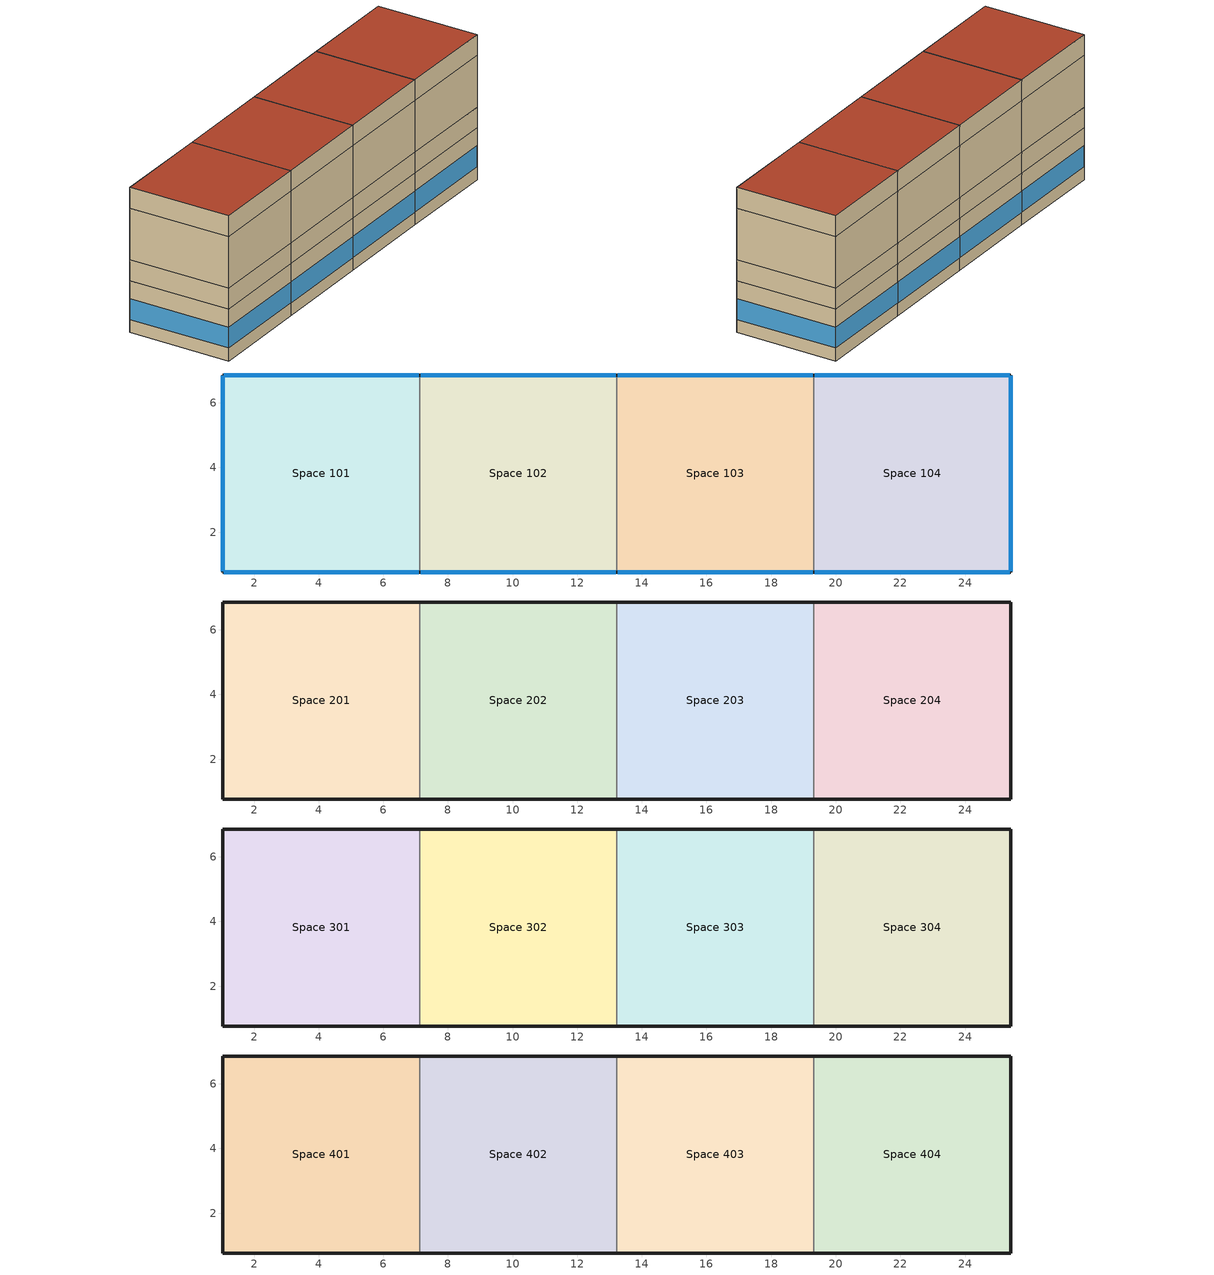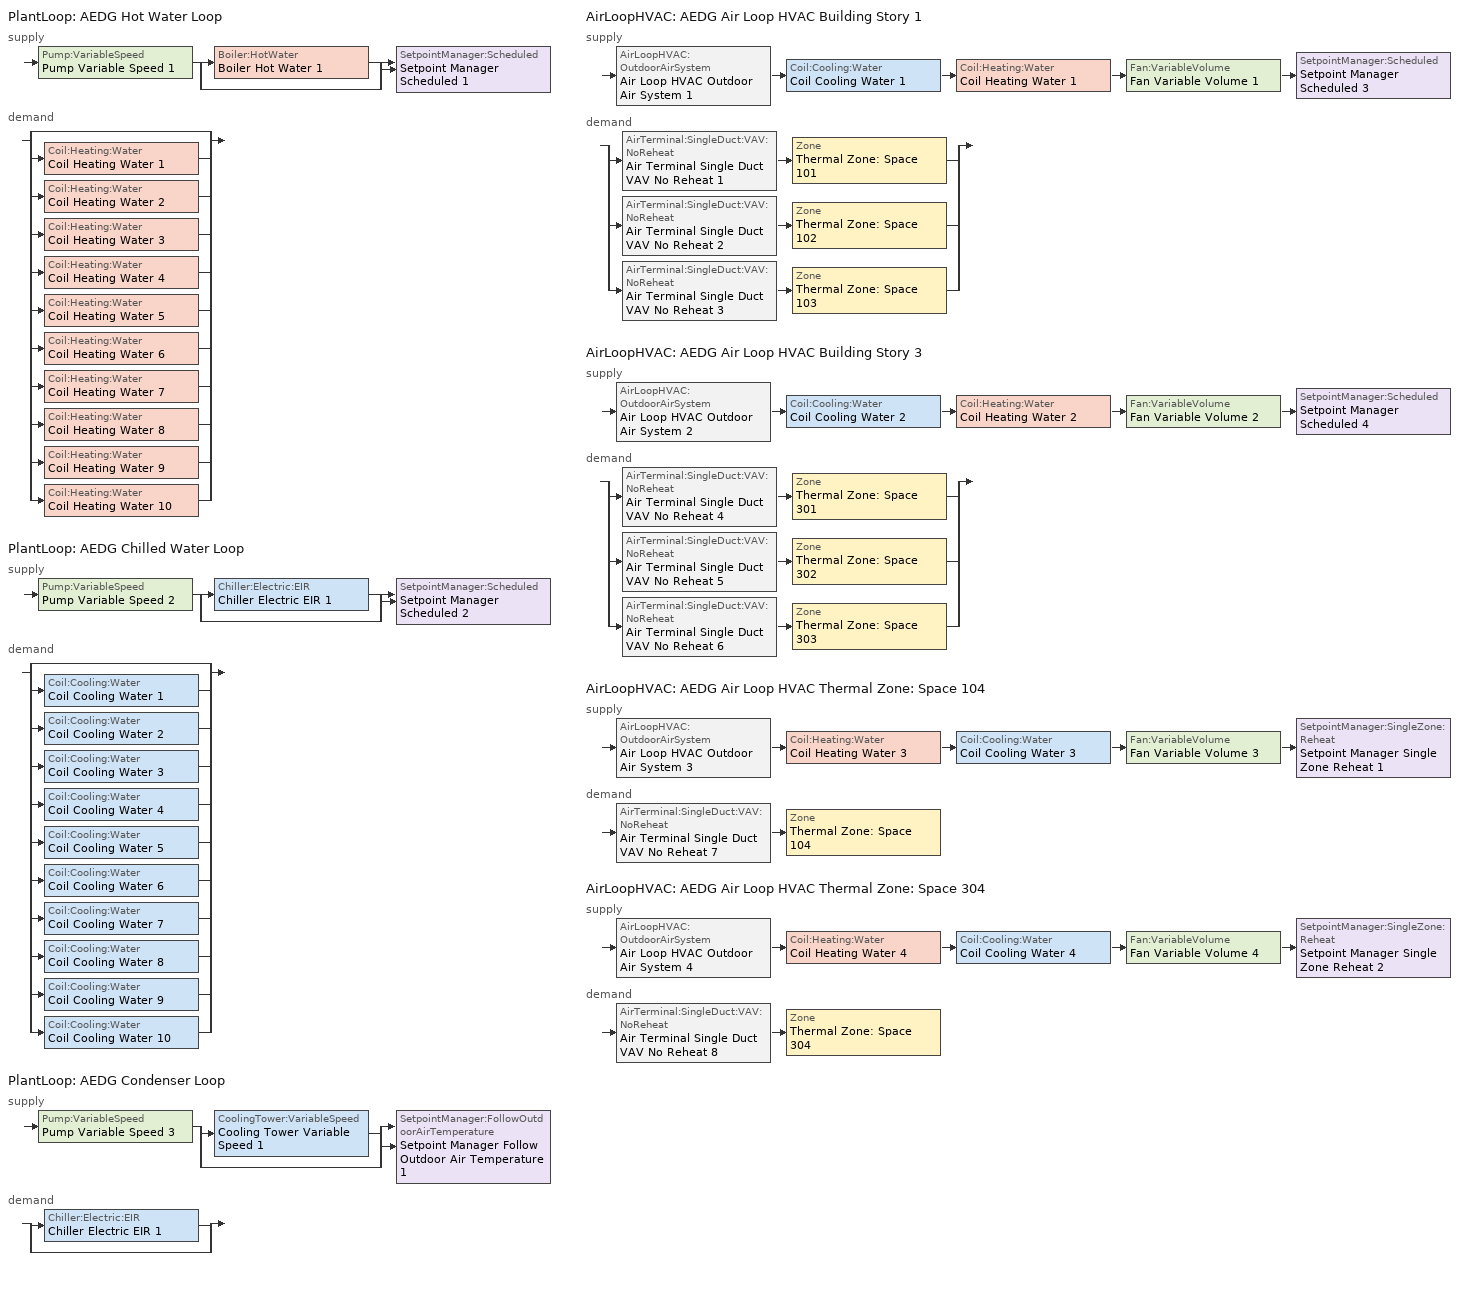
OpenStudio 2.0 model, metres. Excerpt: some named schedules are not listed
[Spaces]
Space 101
 floor ground: 7.13,6.86 7.13,0.77 1.03,0.77 1.03,6.86 z0
 wall outside: 7.13,6.86 1.03,6.86 1.03,0.77 7.13,0.77 z0:3.05
 wall to Space 102: 7.13,0.77 7.13,6.86 z0:3.05
 window: 7.1,6.86 1.06,6.86 / 1.06,0.77 7.1,0.77 / 1.03,6.84 1.03,0.79 z0.76:1.99
Space 102
 floor ground: 13.22,6.86 13.22,0.77 7.13,0.77 7.13,6.86 z0
 wall outside: 7.13,0.77 13.22,0.77 / 13.22,6.86 7.13,6.86 z0:3.05
 wall to Space 103: 13.22,0.77 13.22,6.86 z0:3.05
 window: 13.2,6.86 7.15,6.86 / 7.15,0.77 13.2,0.77 z0.76:1.99
Space 103
 floor ground: 19.32,6.86 19.32,0.77 13.22,0.77 13.22,6.86 z0
 wall outside: 13.22,0.77 19.32,0.77 / 19.32,6.86 13.22,6.86 z0:3.05
 wall to Space 104: 19.32,0.77 19.32,6.86 z0:3.05
 window: 13.25,0.77 19.29,0.77 / 19.29,6.86 13.25,6.86 z0.76:1.99
Space 104
 floor ground: 25.41,6.86 25.41,0.77 19.32,0.77 19.32,6.86 z0
 wall outside: 19.32,0.77 25.41,0.77 25.41,6.86 19.32,6.86 z0:3.05
 window: 19.34,0.77 25.39,0.77 / 25.41,0.79 25.41,6.84 / 25.39,6.86 19.34,6.86 z0.76:1.99
Space 201
 floor to Space 101: 7.13,6.86 7.13,0.77 1.03,0.77 1.03,6.86 z3.05
 wall outside: 7.13,6.86 1.03,6.86 1.03,0.77 7.13,0.77 z3.05:4.27
 wall to Space 202: 7.13,0.77 7.13,6.86 z3.05:4.27
Space 202
 floor to Space 102: 13.22,6.86 13.22,0.77 7.13,0.77 7.13,6.86 z3.05
 wall outside: 7.13,0.77 13.22,0.77 / 13.22,6.86 7.13,6.86 z3.05:4.27
 wall to Space 203: 13.22,0.77 13.22,6.86 z3.05:4.27
Space 203
 floor to Space 103: 19.32,6.86 19.32,0.77 13.22,0.77 13.22,6.86 z3.05
 wall outside: 13.22,0.77 19.32,0.77 / 19.32,6.86 13.22,6.86 z3.05:4.27
 wall to Space 204: 19.32,0.77 19.32,6.86 z3.05:4.27
Space 204
 floor to Space 104: 25.41,6.86 25.41,0.77 19.32,0.77 19.32,6.86 z3.05
 wall outside: 19.32,0.77 25.41,0.77 25.41,6.86 19.32,6.86 z3.05:4.27
Space 301
 floor to Space 201: 7.13,6.86 7.13,0.77 1.03,0.77 1.03,6.86 z4.27
 wall outside: 7.13,6.86 1.03,6.86 1.03,0.77 7.13,0.77 z4.27:7.32
 wall to Space 302: 7.13,0.77 7.13,6.86 z4.27:7.32
Space 302
 floor to Space 202: 13.22,6.86 13.22,0.77 7.13,0.77 7.13,6.86 z4.27
 wall outside: 7.13,0.77 13.22,0.77 / 13.22,6.86 7.13,6.86 z4.27:7.32
 wall to Space 303: 13.22,0.77 13.22,6.86 z4.27:7.32
Space 303
 floor to Space 203: 19.32,6.86 19.32,0.77 13.22,0.77 13.22,6.86 z4.27
 wall outside: 13.22,0.77 19.32,0.77 / 19.32,6.86 13.22,6.86 z4.27:7.32
 wall to Space 304: 19.32,0.77 19.32,6.86 z4.27:7.32
Space 304
 floor to Space 204: 25.41,6.86 25.41,0.77 19.32,0.77 19.32,6.86 z4.27
 wall outside: 19.32,0.77 25.41,0.77 25.41,6.86 19.32,6.86 z4.27:7.32
Space 401
 floor to Space 301: 7.13,6.86 7.13,0.77 1.03,0.77 1.03,6.86 z7.32
 wall outside: 7.13,6.86 1.03,6.86 1.03,0.77 7.13,0.77 z7.32:8.53
 wall to Space 402: 7.13,0.77 7.13,6.86 z7.32:8.53
 roof outside: 7.13,0.77 7.13,6.86 1.03,6.86 1.03,0.77 z8.53
Space 402
 floor to Space 302: 13.22,6.86 13.22,0.77 7.13,0.77 7.13,6.86 z7.32
 wall outside: 7.13,0.77 13.22,0.77 / 13.22,6.86 7.13,6.86 z7.32:8.53
 wall to Space 403: 13.22,0.77 13.22,6.86 z7.32:8.53
 roof outside: 13.22,0.77 13.22,6.86 7.13,6.86 7.13,0.77 z8.53
Space 403
 floor to Space 303: 19.32,6.86 19.32,0.77 13.22,0.77 13.22,6.86 z7.32
 wall outside: 13.22,0.77 19.32,0.77 / 19.32,6.86 13.22,6.86 z7.32:8.53
 wall to Space 404: 19.32,0.77 19.32,6.86 z7.32:8.53
 roof outside: 19.32,0.77 19.32,6.86 13.22,6.86 13.22,0.77 z8.53
Space 404
 floor to Space 304: 25.41,6.86 25.41,0.77 19.32,0.77 19.32,6.86 z7.32
 wall outside: 19.32,0.77 25.41,0.77 25.41,6.86 19.32,6.86 z7.32:8.53
 roof outside: 25.41,0.77 25.41,6.86 19.32,6.86 19.32,0.77 z8.53
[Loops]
PlantLoop 'AEDG Hot Water Loop'
 supply: Pump:VariableSpeed 'Pump Variable Speed 1' > split
  | Boiler:HotWater 'Boiler Hot Water 1'
  | bypass
  join > SetpointManager:Scheduled 'Setpoint Manager Scheduled 1'
 demand: split
  | bypass
  | Coil:Heating:Water 'Coil Heating Water 1'
  | Coil:Heating:Water 'Coil Heating Water 2'
  | Coil:Heating:Water 'Coil Heating Water 3'
  | Coil:Heating:Water 'Coil Heating Water 4'
  | Coil:Heating:Water 'Coil Heating Water 5'
  | Coil:Heating:Water 'Coil Heating Water 6'
  | Coil:Heating:Water 'Coil Heating Water 7'
  | Coil:Heating:Water 'Coil Heating Water 8'
  | Coil:Heating:Water 'Coil Heating Water 9'
  | Coil:Heating:Water 'Coil Heating Water 10'
PlantLoop 'AEDG Chilled Water Loop'
 supply: Pump:VariableSpeed 'Pump Variable Speed 2' > split
  | Chiller:Electric:EIR 'Chiller Electric EIR 1'
  | bypass
  join > SetpointManager:Scheduled 'Setpoint Manager Scheduled 2'
 demand: split
  | bypass
  | Coil:Cooling:Water 'Coil Cooling Water 1'
  | Coil:Cooling:Water 'Coil Cooling Water 2'
  | Coil:Cooling:Water 'Coil Cooling Water 3'
  | Coil:Cooling:Water 'Coil Cooling Water 4'
  | Coil:Cooling:Water 'Coil Cooling Water 5'
  | Coil:Cooling:Water 'Coil Cooling Water 6'
  | Coil:Cooling:Water 'Coil Cooling Water 7'
  | Coil:Cooling:Water 'Coil Cooling Water 8'
  | Coil:Cooling:Water 'Coil Cooling Water 9'
  | Coil:Cooling:Water 'Coil Cooling Water 10'
PlantLoop 'AEDG Condenser Loop'
 supply: Pump:VariableSpeed 'Pump Variable Speed 3' > split
  | CoolingTower:VariableSpeed 'Cooling Tower Variable Speed 1'
  | bypass
  join > SetpointManager:FollowOutdoorAirTemperature 'Setpoint Manager Follow Outdoor Air Temperature 1'
 demand: split
  | Chiller:Electric:EIR 'Chiller Electric EIR 1'
  | bypass
AirLoopHVAC 'AEDG Air Loop HVAC Building Story 1'
 supply: AirLoopHVAC:OutdoorAirSystem 'Air Loop HVAC Outdoor Air System 1' > Coil:Cooling:Water 'Coil Cooling Water 1' > Coil:Heating:Water 'Coil Heating Water 1' > Fan:VariableVolume 'Fan Variable Volume 1' > SetpointManager:Scheduled 'Setpoint Manager Scheduled 3'
 demand: split
  | AirTerminal:SingleDuct:VAV:NoReheat 'Air Terminal Single Duct VAV No Reheat 1' > Zone 'Thermal Zone: Space 101'
  | AirTerminal:SingleDuct:VAV:NoReheat 'Air Terminal Single Duct VAV No Reheat 2' > Zone 'Thermal Zone: Space 102'
  | AirTerminal:SingleDuct:VAV:NoReheat 'Air Terminal Single Duct VAV No Reheat 3' > Zone 'Thermal Zone: Space 103'
AirLoopHVAC 'AEDG Air Loop HVAC Building Story 3'
 supply: AirLoopHVAC:OutdoorAirSystem 'Air Loop HVAC Outdoor Air System 2' > Coil:Cooling:Water 'Coil Cooling Water 2' > Coil:Heating:Water 'Coil Heating Water 2' > Fan:VariableVolume 'Fan Variable Volume 2' > SetpointManager:Scheduled 'Setpoint Manager Scheduled 4'
 demand: split
  | AirTerminal:SingleDuct:VAV:NoReheat 'Air Terminal Single Duct VAV No Reheat 4' > Zone 'Thermal Zone: Space 301'
  | AirTerminal:SingleDuct:VAV:NoReheat 'Air Terminal Single Duct VAV No Reheat 5' > Zone 'Thermal Zone: Space 302'
  | AirTerminal:SingleDuct:VAV:NoReheat 'Air Terminal Single Duct VAV No Reheat 6' > Zone 'Thermal Zone: Space 303'
AirLoopHVAC 'AEDG Air Loop HVAC Thermal Zone: Space 104'
 supply: AirLoopHVAC:OutdoorAirSystem 'Air Loop HVAC Outdoor Air System 3' > Coil:Heating:Water 'Coil Heating Water 3' > Coil:Cooling:Water 'Coil Cooling Water 3' > Fan:VariableVolume 'Fan Variable Volume 3' > SetpointManager:SingleZone:Reheat 'Setpoint Manager Single Zone Reheat 1'
 demand: AirTerminal:SingleDuct:VAV:NoReheat 'Air Terminal Single Duct VAV No Reheat 7' > Zone 'Thermal Zone: Space 104'
AirLoopHVAC 'AEDG Air Loop HVAC Thermal Zone: Space 304'
 supply: AirLoopHVAC:OutdoorAirSystem 'Air Loop HVAC Outdoor Air System 4' > Coil:Heating:Water 'Coil Heating Water 4' > Coil:Cooling:Water 'Coil Cooling Water 4' > Fan:VariableVolume 'Fan Variable Volume 4' > SetpointManager:SingleZone:Reheat 'Setpoint Manager Single Zone Reheat 2'
 demand: AirTerminal:SingleDuct:VAV:NoReheat 'Air Terminal Single Duct VAV No Reheat 8' > Zone 'Thermal Zone: Space 304'
[Building]
Secondary School: North Axis {deg}=-0; Space Type=ASHRAE 189.1-2009 ClimateZone 4-8 SecondarySchool Classroom; Default Construction Set=ASHRAE 189.1-2009 ClimateZone 4-5 (s scho) ConstSet
[ClimateZones]
Climate Zone Institution Name 1=ASHRAE; Climate Zone Document Name 1=ANSI/ASHRAE Standard 169; Climate Zone Document Year 1=2006; Climate Zone Institution Name 2=CEC; Climate Zone Document Name 2=California Climate Zone Descriptions; Climate Zone Document Year 2=1995
[Site]
Site 1: Latitude {deg}=41.98; Longitude {deg}=-87.92; Time Zone {hr}=-6; Elevation {m}=201
[SizingPeriod:DesignDay] Barometric Pressure {Pa}=98934; Sky Clearness=0; Rain Indicator=0; Snow Indicator=0; Day of Month=21; Daylight Saving Time Indicator=0; Dry-Bulb Temperature Range Modifier Type=DefaultMultipliers
Name | Maximum Dry-Bulb Temperature {C} | Daily Dry-Bulb Temperature Range {deltaC} | Humidity Indicating Conditions at Maximum Dry-Bulb | Wind Speed {m/s} | Wind Direction {deg} | Month | Day Type | Humidity Indicating Type | Solar Model Indicator | ASHRAE Taub | ASHRAE Taud
Chicago Ohare Intl Ap Ann Htg 99.6% Condns DB | -20 | 0 | -20 | 4.9 | 270 | 1 | WinterDesignDay | Wetbulb | ASHRAEClearSky
Chicago Ohare Intl Ap Ann Clg .4% Condns Enth=>MDB | 31.4 | 10.5 | 79200 | 5.2 | 230 | 7 | SummerDesignDay | Enthalpy | ASHRAETau | 0.455 | 2.05
Chicago Ohare Intl Ap Ann Clg .4% Condns WB=>MDB | 31.2 | 10.5 | 25.5 | 5.2 | 230 | 7 | SummerDesignDay | Wetbulb | ASHRAETau | 0.455 | 2.05
Chicago Ohare Intl Ap Ann Hum_n 99.6% Condns DP=>MCDB | -19.2 | 0 | -25.7 | 4.9 | 270 | 1 | WinterDesignDay | Dewpoint | ASHRAEClearSky
[Construction]
000 ExtSlabCarpet 4in ClimateZone 1-8: MAT-CC05 4 HW CONCRETE, CP02 CARPET PAD
000 Exterior Door: 000 F08 Metal surface, 000 I01 25mm insulation board
000 Exterior Window: 000 Clear 3mm, 000 Air 13mm, 000 Clear 3mm
000 Interior Ceiling: 000 M11 100mm lightweight concrete, 000 F05 Ceiling air space resistance, 000 F16 Acoustic tile
000 Interior Door; 000 Interior Partition: 000 G05 25mm wood
000 Interior Floor: 000 F16 Acoustic tile, 000 F05 Ceiling air space resistance, 000 M11 100mm lightweight concrete
000 Interior Wall: 000 G01a 19mm gypsum board, 000 F04 Wall air space resistance, 000 G01a 19mm gypsum board
000 Interior Window: 000 Clear 3mm
ASHRAE 189.1-2009 ExtRoof IEAD ClimateZone 2-5: Roof Membrane, Roof Insulation [21], Metal Decking
ASHRAE 189.1-2009 ExtWall SteelFrame ClimateZone 4-8: MAT-SHEATH, Wall Insulation [39], 1/2IN Gypsum
ASHRAE 189.1-2009 ExtWindow ClimateZone 4-5: Theoretical Glass [207]
[DefaultConstructionSet]
ASHRAE 189.1-2009 ClimateZone 4-5 (s scho) ConstSet: Default Exterior Surface Constructions=ASHRAE 189.1-2009 ClimateZone 4-5 (s scho) Exterior DefSurfCons; Default Interior Surface Constructions=000 Interior DefSurfCons; Default Ground Contact Surface Constructions=000 Ground DefSurfCons; Default Exterior SubSurface Constructions=ASHRAE 189.1-2009 ClimateZone 4-5 (s scho) Exterior DefSubCons; Default Interior SubSurface Constructions=000 Interior DefSubCons; Interior Partition Construction=000 Interior Partition
[DefaultSubSurfaceConstructions] Glass Door Construction=000 Exterior Window; Skylight Construction=000 Exterior Window; Tubular Daylight Dome Construction=000 Interior Window; Tubular Daylight Diffuser Construction=000 Interior Window
Name | Fixed Window Construction | Operable Window Construction | Door Construction
000 Interior DefSubCons | 000 Interior Window | 000 Interior Window | 000 Interior Door
ASHRAE 189.1-2009 ClimateZone 4-5 (s scho) Exterior DefSubCons | ASHRAE 189.1-2009 ExtWindow ClimateZone 4-5 | ASHRAE 189.1-2009 ExtWindow ClimateZone 4-5 | 000 Exterior Door
[DefaultSurfaceConstructions]
Name | Floor Construction | Wall Construction | Roof Ceiling Construction
000 Ground DefSurfCons | 000 ExtSlabCarpet 4in ClimateZone 1-8 | 000 ExtSlabCarpet 4in ClimateZone 1-8 | 000 ExtSlabCarpet 4in ClimateZone 1-8
000 Interior DefSurfCons | 000 Interior Floor | 000 Interior Wall | 000 Interior Ceiling
ASHRAE 189.1-2009 ClimateZone 4-5 (s scho) Exterior DefSurfCons | 000 ExtSlabCarpet 4in ClimateZone 1-8 | ASHRAE 189.1-2009 ExtWall SteelFrame ClimateZone 4-8 | ASHRAE 189.1-2009 ExtRoof IEAD ClimateZone 2-5
[Material]
Name | Roughness | Thickness | Conductivity | Density | Specific Heat | Thermal Absorptance | Solar Absorptance | Visible Absorptance
000 F08 Metal surface | Smooth | 0.0008 | 45.28 | 7824 | 500
000 F16 Acoustic tile | MediumSmooth | 0.0191 | 0.06 | 368 | 590
000 G01a 19mm gypsum board | MediumSmooth | 0.019 | 0.16 | 800 | 1090
000 G05 25mm wood | MediumSmooth | 0.0254 | 0.15 | 608 | 1630
000 I01 25mm insulation board | MediumRough | 0.0254 | 0.03 | 43 | 1210
000 M11 100mm lightweight concrete | MediumRough | 0.1016 | 0.53 | 1280 | 840
1/2IN Gypsum | Smooth | 0.0127 | 0.16 | 784.9 | 830 | 0.9 | 0.92 | 0.92
MAT-CC05 4 HW CONCRETE | Rough | 0.1016 | 1.311 | 2240 | 836.8 | 0.9 | 0.7 | 0.7
Metal Decking | MediumSmooth | 0.0015 | 45.006 | 7680 | 418.4 | 0.9 | 0.7 | 0.3
Roof Insulation [21] | MediumRough | 0.2105 | 0.049 | 265 | 836.8 | 0.9 | 0.7 | 0.7
Roof Membrane | VeryRough | 0.0095 | 0.16 | 1121.29 | 1460 | 0.9 | 0.7 | 0.7
Wall Insulation [39] | MediumRough | 0.1184 | 0.045 | 265 | 836.8 | 0.9 | 0.7 | 0.7
[Material:AirGap]
Name | Thermal Resistance
000 F04 Wall air space resistance | 0.15
000 F05 Ceiling air space resistance | 0.18
[Material:NoMass] Thermal Absorptance=0.9; Solar Absorptance=0.7
Name | Roughness | Thermal Resistance | Visible Absorptance
CP02 CARPET PAD | VeryRough | 0.2165 | 0.8
MAT-SHEATH | Rough | 0.3626 | 0.7
[WindowMaterial:Gas]
000 Air 13mm: Gas Type=Air; Thickness=0.0127
[WindowMaterial:Glazing] Optical Data Type=SpectralAverage; Thickness=0.003; Infrared Transmittance at Normal Incidence=0
Name | Solar Transmittance at Normal Incidence | Front Side Solar Reflectance at Normal Incidence | Back Side Solar Reflectance at Normal Incidence | Visible Transmittance at Normal Incidence | Front Side Visible Reflectance at Normal Incidence | Back Side Visible Reflectance at Normal Incidence | Front Side Infrared Hemispherical Emissivity | Back Side Infrared Hemispherical Emissivity | Conductivity | Dirt Correction Factor for Solar and Visible Transmittance | Solar Diffusing
000 Clear 3mm | 0.837 | 0.075 | 0.075 | 0.898 | 0.081 | 0.081 | 0.84 | 0.84 | 0.9
Theoretical Glass [207] | 0.3311 | 0.6189 | 0.6189 | 0.44 | 0.51 | 0.51 | 0.9 | 0.9 | 0.0133 | 1 | No
[DefaultScheduleSet] People Activity Level Schedule=SecondarySchool Activity; Lighting Schedule=SecondarySchool Bldg Light; Electric Equipment Schedule=SecondarySchool Bldg Equip; Infiltration Schedule=SecondarySchool Infil
Name | Number of People Schedule
SecondarySchool Cafeteria Schedules; SecondarySchool Classroom Schedules | SecondarySchool Bldg Occ
SecondarySchool Gym Schedules
SecondarySchool Office Schedules | SecondarySchool Office Occ
[DesignSpecification:OutdoorAir] Outdoor Air Method=Sum; Outdoor Air Flow per Floor Area=0; Outdoor Air Flow Rate=0; Outdoor Air Flow Air Changes per Hour=0
Name | Outdoor Air Flow per Person
SecondarySchool Cafeteria Outdoor Air; SecondarySchool Gym Outdoor Air; SecondarySchool Office Outdoor Air | 0.0107645
SecondarySchool Classroom Outdoor Air | 0.0086106
[ElectricEquipment]
Name | Electric Equipment Definition | Space or SpaceType
ASHRAE 189.1-2009 ClimateZone 4-8 SecondarySchool Classroom ElecInst | ASHRAE 189.1-2009 ClimateZone 4-8 SecondarySchool Classroom ElecDef | ASHRAE 189.1-2009 ClimateZone 4-8 SecondarySchool Classroom
ASHRAE 90.1-2004 SecondarySchool Cafeteria ElecInst | ASHRAE 90.1-2004 SecondarySchool Cafeteria ElecDef | ASHRAE 90.1-2004 SecondarySchool Cafeteria
ASHRAE 90.1-2004 SecondarySchool Gym ElecInst | ASHRAE 90.1-2004 SecondarySchool Gym ElecDef | ASHRAE 90.1-2004 SecondarySchool Gym
ASHRAE 90.1-2004 SecondarySchool Office ElecInst | ASHRAE 90.1-2004 SecondarySchool Office ElecDef | ASHRAE 90.1-2004 SecondarySchool Office
[ElectricEquipment:Definition] Design Level Calculation Method=Watts/Area; Design Level=0
Name | Watts per Space Floor Area
ASHRAE 189.1-2009 ClimateZone 4-8 SecondarySchool Classroom ElecDef | 7.31946
ASHRAE 90.1-2004 SecondarySchool Cafeteria ElecDef | 19.2674
ASHRAE 90.1-2004 SecondarySchool Gym ElecDef | 4.9514
ASHRAE 90.1-2004 SecondarySchool Office ElecDef | 10.7639
[Lights]
Name | Lights Definition | Space or SpaceType
ASHRAE 189.1-2009 ClimateZone 4-8 SecondarySchool Classroom LightsInst | ASHRAE 189.1-2009 ClimateZone 4-8 SecondarySchool Classroom LightsDef | ASHRAE 189.1-2009 ClimateZone 4-8 SecondarySchool Classroom
ASHRAE 90.1-2004 SecondarySchool Cafeteria LightsInst | ASHRAE 90.1-2004 SecondarySchool Cafeteria LightsDef | ASHRAE 90.1-2004 SecondarySchool Cafeteria
ASHRAE 90.1-2004 SecondarySchool Gym LightsInst | ASHRAE 90.1-2004 SecondarySchool Gym LightsDef | ASHRAE 90.1-2004 SecondarySchool Gym
ASHRAE 90.1-2004 SecondarySchool Office LightsInst | ASHRAE 90.1-2004 SecondarySchool Office LightsDef | ASHRAE 90.1-2004 SecondarySchool Office
[Lights:Definition] Design Level Calculation Method=Watts/Area; Lighting Level=0
Name | Watts per Space Floor Area
ASHRAE 189.1-2009 ClimateZone 4-8 SecondarySchool Classroom LightsDef | 13.5625
ASHRAE 90.1-2004 SecondarySchool Cafeteria LightsDef; ASHRAE 90.1-2004 SecondarySchool Gym LightsDef | 15.0695
ASHRAE 90.1-2004 SecondarySchool Office LightsDef | 11.8403
[People]
Name | People Definition | Space or SpaceType
ASHRAE 189.1-2009 ClimateZone 4-8 SecondarySchool Classroom PeopInst | SecondarySchool Classroom PeopDef | ASHRAE 189.1-2009 ClimateZone 4-8 SecondarySchool Classroom
ASHRAE 90.1-2004 SecondarySchool Cafeteria PeopInst | SecondarySchool Cafeteria PeopDef | ASHRAE 90.1-2004 SecondarySchool Cafeteria
ASHRAE 90.1-2004 SecondarySchool Gym PeopInst | SecondarySchool Gym PeopDef | ASHRAE 90.1-2004 SecondarySchool Gym
ASHRAE 90.1-2004 SecondarySchool Office PeopInst | SecondarySchool Office PeopDef | ASHRAE 90.1-2004 SecondarySchool Office
[People:Definition] Number of People Calculation Method=People/Area; Number of People=0; Fraction Radiant=0.3
Name | People per Space Floor Area
SecondarySchool Cafeteria PeopDef | 0.71946
SecondarySchool Classroom PeopDef | 0.249938
SecondarySchool Gym PeopDef | 1.0004
SecondarySchool Office PeopDef | 0.0500522
[SpaceInfiltration:DesignFlowRate] Design Flow Rate Calculation Method=AirChanges/Hour; Design Flow Rate=0
Name | Space or SpaceType | Air Changes per Hour
ASHRAE 189.1-2009 ClimateZone 4-8 SecondarySchool Classroom Infil | ASHRAE 189.1-2009 ClimateZone 4-8 SecondarySchool Classroom | 0.135
ASHRAE 90.1-2004 SecondarySchool Cafeteria Infil | ASHRAE 90.1-2004 SecondarySchool Cafeteria | 0.18
ASHRAE 90.1-2004 SecondarySchool Gym Infil | ASHRAE 90.1-2004 SecondarySchool Gym | 0.18
ASHRAE 90.1-2004 SecondarySchool Office Infil | ASHRAE 90.1-2004 SecondarySchool Office | 0.18
[SpaceType] Standards Building Type=SecondarySchool
Name | Default Schedule Set | Design Specification Outdoor Air Object | Standards Space Type
ASHRAE 189.1-2009 ClimateZone 4-8 SecondarySchool Classroom | SecondarySchool Classroom Schedules | SecondarySchool Classroom Outdoor Air | Classroom
ASHRAE 90.1-2004 SecondarySchool Cafeteria | SecondarySchool Cafeteria Schedules | SecondarySchool Cafeteria Outdoor Air | Cafeteria
ASHRAE 90.1-2004 SecondarySchool Gym | SecondarySchool Gym Schedules | SecondarySchool Gym Outdoor Air | Gym
ASHRAE 90.1-2004 SecondarySchool Office | SecondarySchool Office Schedules | SecondarySchool Office Outdoor Air | Office
Plenum |  |  | CeilingReturnAirPlenum
[ThermostatSetpoint:DualSetpoint] Heating Setpoint Temperature Schedule=SecondarySchool HtgSetp; Cooling Setpoint Temperature Schedule=SecondarySchool ClgSetp
Thermal Zone: Space 103 Thermostat; Thermal Zone: Space 304 Thermostat; Thermal Zone: Space 301 Thermostat; Thermal Zone: Space 101 Thermostat; Thermal Zone: Space 102 Thermostat; Thermal Zone: Space 302 Thermostat; Thermal Zone: Space 303 Thermostat; Thermal Zone: Space 104 Thermostat
[BuildingStory] Nominal Floor to Floor Height {m}=3.048
Name | Nominal Z Coordinate {m}
Building Story 1 | 0
Building Story 2 | 3.048
Building Story 3 | 6.096
Building Story 4 | 9.144
[Space]
Name | Building Story | Thermal Zone | Space Type
Space 101 | Building Story 1 | Thermal Zone: Space 101
Space 102 | Building Story 1 | Thermal Zone: Space 102
Space 103 | Building Story 1 | Thermal Zone: Space 103
Space 104 | Building Story 1 | Thermal Zone: Space 104 | ASHRAE 90.1-2004 SecondarySchool Cafeteria
Space 201; Space 202; Space 203; Space 204 | Building Story 2 | Thermal Zone: Space 201 - Plus | Plenum
Space 301 | Building Story 3 | Thermal Zone: Space 301
Space 302 | Building Story 3 | Thermal Zone: Space 302
Space 303 | Building Story 3 | Thermal Zone: Space 303 | ASHRAE 90.1-2004 SecondarySchool Office
Space 304 | Building Story 3 | Thermal Zone: Space 304 | ASHRAE 90.1-2004 SecondarySchool Gym
Space 401; Space 402 | Building Story 4 | Thermal Zone: Space 401 - Plus | Plenum
Space 403; Space 404 | Building Story 4 | Thermal Zone: Space 403 - Plus | Plenum
[ThermalZone] Use Ideal Air Loads=No
Name | Thermostat
Thermal Zone: Space 403 - Plus; Thermal Zone: Space 401 - Plus; Thermal Zone: Space 201 - Plus
Thermal Zone: Space 103 | Thermal Zone: Space 103 Thermostat
Thermal Zone: Space 304 | Thermal Zone: Space 304 Thermostat
Thermal Zone: Space 301 | Thermal Zone: Space 301 Thermostat
Thermal Zone: Space 101 | Thermal Zone: Space 101 Thermostat
Thermal Zone: Space 102 | Thermal Zone: Space 102 Thermostat
Thermal Zone: Space 302 | Thermal Zone: Space 302 Thermostat
Thermal Zone: Space 303 | Thermal Zone: Space 303 Thermostat
Thermal Zone: Space 104 | Thermal Zone: Space 104 Thermostat
[Sizing:Zone] Zone Cooling Design Supply Air Temperature Input Method=SupplyAirTemperature; Zone Cooling Design Supply Air Temperature {C}=14; Zone Cooling Design Supply Air Temperature Difference {deltaC}=11.11; Zone Heating Design Supply Air Temperature Input Method=SupplyAirTemperature; Zone Heating Design Supply Air Temperature {C}=40; Zone Heating Design Supply Air Temperature Difference {deltaC}=11.11; Zone Cooling Design Supply Air Humidity Ratio {kg-H2O/kg-air}=0.0085; Zone Heating Design Supply Air Humidity Ratio {kg-H2O/kg-air}=0.008; Cooling Design Air Flow Method=DesignDay; Heating Design Air Flow Method=DesignDay; Account for Dedicated Outdoor Air System=No; Dedicated Outdoor Air System Control Strategy=NeutralSupplyAir; Dedicated Outdoor Air Low Setpoint Temperature for Design {C}=Autosize; Dedicated Outdoor Air High Setpoint Temperature for Design {C}=Autosize
Thermal Zone: Space 403 - Plus; Thermal Zone: Space 401 - Plus; Thermal Zone: Space 201 - Plus; Thermal Zone: Space 103; Thermal Zone: Space 304; Thermal Zone: Space 301; Thermal Zone: Space 101; Thermal Zone: Space 102; Thermal Zone: Space 302; Thermal Zone: Space 303; Thermal Zone: Space 104
[Zone equipment]
Thermal Zone: Space 103: Air Terminal Single Duct VAV No Reheat 3, Zone HVAC Four Pipe Fan Coil 4
Thermal Zone: Space 304: Air Terminal Single Duct VAV No Reheat 8
Thermal Zone: Space 301: Air Terminal Single Duct VAV No Reheat 4, Zone HVAC Four Pipe Fan Coil 2
Thermal Zone: Space 101: Air Terminal Single Duct VAV No Reheat 1, Zone HVAC Four Pipe Fan Coil 5
Thermal Zone: Space 102: Air Terminal Single Duct VAV No Reheat 2, Zone HVAC Four Pipe Fan Coil 6
Thermal Zone: Space 302: Air Terminal Single Duct VAV No Reheat 5, Zone HVAC Four Pipe Fan Coil 3
Thermal Zone: Space 303: Air Terminal Single Duct VAV No Reheat 6, Zone HVAC Four Pipe Fan Coil 1
Thermal Zone: Space 104: Air Terminal Single Duct VAV No Reheat 7
[PlantLoop] Plant Loop Volume {m3}=Autocalculate; Load Distribution Scheme=Optimal
Name | Fluid Type | Maximum Loop Temperature {C} | Minimum Loop Temperature {C}
AEDG Hot Water Loop | Water | 100 | 10
AEDG Chilled Water Loop |  | 98 | 1
AEDG Condenser Loop |  | 80 | 5
[Sizing:Plant] Sizing Option=NonCoincident; Zone Timesteps in Averaging Window=1; Coincident Sizing Factor Mode=None
Name | Loop Type | Design Loop Exit Temperature {C} | Loop Design Temperature Difference {deltaC}
AEDG Hot Water Loop | Heating | 82 | 11
AEDG Chilled Water Loop | Cooling | 6.7 | 6.7
AEDG Condenser Loop | Condenser | 29.4 | 5.6
[Pump:VariableSpeed] Motor Efficiency=0.9; Coefficient 1 of the Part Load Performance Curve=0; Coefficient 2 of the Part Load Performance Curve=0.0216; Coefficient 3 of the Part Load Performance Curve=-0.0325; Coefficient 4 of the Part Load Performance Curve=1.0095; Pump Control Type=Intermittent
Name | Rated Pump Head {Pa}
Pump Variable Speed 1 | 119563
Pump Variable Speed 2 | 149453
Pump Variable Speed 3 | 134508
[Boiler:HotWater]
Boiler Hot Water 1: Nominal Thermal Efficiency=0.9; Water Outlet Upper Temperature Limit {C}=99; Boiler Flow Mode=LeavingSetpointModulated; Parasitic Electric Load {W}=0; Sizing Factor=1
[SetpointManager:Scheduled] Control Variable=Temperature
Name | Schedule
Setpoint Manager Scheduled 1 | AEDG HW-Loop-Temp-Schedule
Setpoint Manager Scheduled 2 | AEDG CW-Loop-Temp-Schedule
Setpoint Manager Scheduled 3; Setpoint Manager Scheduled 4 | AEDG DOAS Temperature Setpoint Schedule
[Chiller:Electric:EIR]
Chiller Electric EIR 1: Reference Capacity {W}=Autosize; Reference COP {W/W}=6.1; Cooling Capacity Function of Temperature Curve=Curve Biquadratic 1; Electric Input to Cooling Output Ratio Function of Temperature Curve=Curve Biquadratic 2; Electric Input to Cooling Output Ratio Function of Part Load Ratio Curve=Curve Quadratic 1; Condenser Type=WaterCooled; Chiller Flow Mode=LeavingSetpointModulated; Design Heat Recovery Water Flow Rate {m3/s}=0; Sizing Factor=1; Basin Heater Capacity {W/K}=0; Basin Heater Setpoint Temperature {C}=10
[CoolingTower:VariableSpeed]
Cooling Tower Variable Speed 1: Model Type=CoolToolsCrossFlow; Design Inlet Air Wet-Bulb Temperature {C}=25.5556; Design Approach Temperature {deltaC}=3.8889; Design Range Temperature {deltaC}=5.5556; Design Water Flow Rate {m3/s}=autosize; Design Air Flow Rate {m3/s}=autosize; Design Fan Power {W}=autosize; Fan Power Ratio Function of Air Flow Rate Ratio Curve=Cooling Tower Variable Speed 1 Fan Power Ratio Curve; Minimum Air Flow Rate Ratio=0.2; Fraction of Tower Capacity in Free Convection Regime=0.125; Basin Heater Capacity {W/K}=0; Basin Heater Setpoint Temperature {C}=2; Evaporation Loss Mode=SaturatedExit; Evaporation Loss Factor {percent/K}=0.2; Drift Loss Percent {percent}=0.008; Blowdown Calculation Mode=ConcentrationRatio; Blowdown Concentration Ratio=3; Sizing Factor=1
[SetpointManager:FollowOutdoorAirTemperature]
Setpoint Manager Follow Outdoor Air Temperature 1: Control Variable=Temperature; Reference Temperature Type=OutdoorAirWetBulb; Offset Temperature Difference {deltaC}=0; Maximum Setpoint Temperature {C}=80; Minimum Setpoint Temperature {C}=5
[AirLoopHVAC] Design Supply Air Flow Rate {m3/s}=AutoSize
Name | Availability Schedule | Availability Manager
AEDG Air Loop HVAC Building Story 1; AEDG Air Loop HVAC Building Story 3 | AEDG K-12 Ventilation Schedule
AEDG Air Loop HVAC Thermal Zone: Space 104 | AEDG K-12 HVAC Availability Schedule | Availability Manager Night Cycle 1
AEDG Air Loop HVAC Thermal Zone: Space 304 | AEDG K-12 HVAC Availability Schedule | Availability Manager Night Cycle 2
[Sizing:System] Design Outdoor Air Flow Rate {m3/s}=Autosize; Minimum System Air Flow Ratio=0.3; Preheat Design Temperature {C}=7; Preheat Design Humidity Ratio {kg-H2O/kg-Air}=0.008; Precool Design Temperature {C}=12.8; Precool Design Humidity Ratio {kg-H2O/kg-Air}=0.008; Central Cooling Design Supply Air Temperature {C}=12.8; Central Heating Design Supply Air Temperature {C}=40; Sizing Option=NonCoincident; Central Cooling Design Supply Air Humidity Ratio {kg-H2O/kg-Air}=0.0085; Central Heating Design Supply Air Humidity Ratio {kg-H2O/kg-Air}=0.008; Cooling Design Air Flow Method=DesignDay; Cooling Design Air Flow Rate {m3/s}=0; Heating Design Air Flow Method=DesignDay; Heating Design Air Flow Rate {m3/s}=0; System Outdoor Air Method=VentilationRateProcedure; Zone Maximum Outdoor Air Fraction=1; Cooling Supply Air Flow Rate Per Floor Area {m3/s-m2}=0.00996765; Cooling Fraction of Autosized Cooling Supply Air Flow Rate=1; Cooling Supply Air Flow Rate Per Unit Cooling Capacity {m3/s-W}=3.94755e-05; Heating Supply Air Flow Rate Per Floor Area {m3/s-m2}=0.00996765; Heating Fraction of Autosized Heating Supply Air Flow Rate=1; Heating Fraction of Autosized Cooling Supply Air Flow Rate=1; Heating Supply Air Flow Rate Per Unit Heating Capacity {m3/s-W}=3.15882e-05; Cooling Design Capacity Method=CoolingDesignCapacity; Cooling Design Capacity {W}=autosize; Cooling Design Capacity Per Floor Area {W/m2}=234.7; Fraction of Autosized Cooling Design Capacity=1; Heating Design Capacity Method=HeatingDesignCapacity; Heating Design Capacity {W}=autosize; Heating Design Capacity Per Floor Area {W/m2}=157; Fraction of Autosized Heating Design Capacity=1; Central Cooling Capacity Control Method=OnOff
Name | Type of Load to Size On | 100% Outdoor Air in Cooling | 100% Outdoor Air in Heating
AEDG Air Loop HVAC Building Story 1; AEDG Air Loop HVAC Building Story 3 | VentilationRequirement | Yes | Yes
AEDG Air Loop HVAC Thermal Zone: Space 104; AEDG Air Loop HVAC Thermal Zone: Space 304 | Sensible | No | No
[Fan:VariableVolume] Availability Schedule=Always On Discrete; Fan Efficiency=0.6; Maximum Flow Rate {m3/s}=Autosize; Fan Power Minimum Flow Rate Input Method=FixedFlowRate; Fan Power Minimum Flow Fraction=0.6; Fan Power Minimum Air Flow Rate {m3/s}=0; Motor Efficiency=0.85; Motor In Airstream Fraction=1; Fan Power Coefficient 1=0.0407599; Fan Power Coefficient 2=0.088045; Fan Power Coefficient 3=-0.0729261; Fan Power Coefficient 4=0.94374; Fan Power Coefficient 5=0
Name | Pressure Rise {Pa}
Fan Variable Volume 1; Fan Variable Volume 2 | 1120
Fan Variable Volume 3; Fan Variable Volume 4 | 498
[Coil:Heating:Water] Availability Schedule=Always On Discrete
Coil Heating Water 1; Coil Heating Water 2; Coil Heating Water 3; Coil Heating Water 4; Coil Heating Water 5; Coil Heating Water 6; Coil Heating Water 7; Coil Heating Water 8; Coil Heating Water 9; Coil Heating Water 10
[Coil:Cooling:Water] Availability Schedule=Always On Discrete
Coil Cooling Water 1; Coil Cooling Water 2; Coil Cooling Water 3; Coil Cooling Water 4; Coil Cooling Water 5; Coil Cooling Water 6; Coil Cooling Water 7; Coil Cooling Water 8; Coil Cooling Water 9; Coil Cooling Water 10
[Controller:OutdoorAir] Minimum Outdoor Air Flow Rate {m3/s}=autosize; Maximum Outdoor Air Flow Rate {m3/s}=autosize; Economizer Control Action Type=ModulateFlow; Economizer Maximum Limit Dry-Bulb Temperature {C}=28; Economizer Maximum Limit Enthalpy {J/kg}=64000; Economizer Minimum Limit Dry-Bulb Temperature {C}=-100; Lockout Type=NoLockout; Minimum Limit Type=FixedMinimum; High Humidity Control=No; Heat Recovery Bypass Control Type=BypassWhenOAFlowGreaterThanMinimum
Name | Economizer Control Type | Minimum Fraction of Outdoor Air Schedule | Maximum Fraction of Outdoor Air Schedule | Controller Mechanical Ventilation
Controller Outdoor Air 1 | NoEconomizer | Always On Discrete | Always On Discrete | Controller Mechanical Ventilation 1
Controller Outdoor Air 2 | NoEconomizer | Always On Discrete | Always On Discrete | Controller Mechanical Ventilation 2
Controller Outdoor Air 3 | DifferentialEnthalpy |  | AEDG K-12 Ventilation Schedule | Controller Mechanical Ventilation 3
Controller Outdoor Air 4 | DifferentialEnthalpy |  | AEDG K-12 Ventilation Schedule | Controller Mechanical Ventilation 4
[Controller:MechanicalVentilation] Availability Schedule=Always On Discrete; Demand Controlled Ventilation=Yes; System Outdoor Air Method=ZoneSum
Controller Mechanical Ventilation 1; Controller Mechanical Ventilation 2; Controller Mechanical Ventilation 3; Controller Mechanical Ventilation 4
[AirLoopHVAC:OutdoorAirSystem]
Name | Controller
Air Loop HVAC Outdoor Air System 1 | Controller Outdoor Air 1
Air Loop HVAC Outdoor Air System 2 | Controller Outdoor Air 2
Air Loop HVAC Outdoor Air System 3 | Controller Outdoor Air 3
Air Loop HVAC Outdoor Air System 4 | Controller Outdoor Air 4
[HeatExchanger:AirToAir:SensibleAndLatent] Availability Schedule=Always On Discrete; Nominal Supply Air Flow Rate {m3/s}=autosize; Sensible Effectiveness at 100% Heating Air Flow=0.75; Latent Effectiveness at 100% Heating Air Flow=0.69; Sensible Effectiveness at 75% Heating Air Flow=0.75; Latent Effectiveness at 75% Heating Air Flow=0.69; Sensible Effectiveness at 100% Cooling Air Flow=0.75; Latent Effectiveness at 100% Cooling Air Flow=0.69; Sensible Effectiveness at 75% Cooling Air Flow=0.75; Latent Effectiveness at 75% Cooling Air Flow=0.69; Nominal Electric Power {W}=0; Supply Air Outlet Temperature Control=Yes; Heat Exchanger Type=Plate; Frost Control Type=ExhaustOnly; Threshold Temperature {C}=-12.2; Initial Defrost Time Fraction=0.167; Rate of Defrost Time Fraction Increase {1/K}=0.024; Economizer Lockout=No
Heat Exchanger Air To Air Sensible And Latent 1; Heat Exchanger Air To Air Sensible And Latent 2; Heat Exchanger Air To Air Sensible And Latent 3; Heat Exchanger Air To Air Sensible And Latent 4
[Controller:WaterCoil] Minimum Actuated Flow {m3/s}=0
Name | Water Coil | Action
Controller Water Coil 1 | Coil Heating Water 1 | Normal
Controller Water Coil 2 | Coil Cooling Water 1 | Reverse
Controller Water Coil 3 | Coil Heating Water 2 | Normal
Controller Water Coil 4 | Coil Cooling Water 2 | Reverse
Controller Water Coil 5 | Coil Cooling Water 3 | Reverse
Controller Water Coil 6 | Coil Heating Water 3 | Normal
Controller Water Coil 7 | Coil Cooling Water 4 | Reverse
Controller Water Coil 8 | Coil Heating Water 4 | Normal
Controller Water Coil 9 | Coil Cooling Water 5 | Reverse
Controller Water Coil 10 | Coil Heating Water 5 | Normal
Controller Water Coil 11 | Coil Cooling Water 6 | Reverse
Controller Water Coil 12 | Coil Heating Water 6 | Normal
Controller Water Coil 13 | Coil Cooling Water 7 | Reverse
Controller Water Coil 14 | Coil Heating Water 7 | Normal
Controller Water Coil 15 | Coil Cooling Water 8 | Reverse
Controller Water Coil 16 | Coil Heating Water 8 | Normal
Controller Water Coil 17 | Coil Cooling Water 9 | Reverse
Controller Water Coil 18 | Coil Heating Water 9 | Normal
Controller Water Coil 19 | Coil Cooling Water 10 | Reverse
Controller Water Coil 20 | Coil Heating Water 10 | Normal
[AirTerminal:SingleDuct:VAV:NoReheat] Availability Schedule=Always On Discrete; Maximum Air Flow Rate {m3/s}=autosize; Zone Minimum Air Flow Input Method=Constant; Constant Minimum Air Flow Fraction=0.3; Control For Outdoor Air=No
Air Terminal Single Duct VAV No Reheat 1; Air Terminal Single Duct VAV No Reheat 2; Air Terminal Single Duct VAV No Reheat 3; Air Terminal Single Duct VAV No Reheat 4; Air Terminal Single Duct VAV No Reheat 5; Air Terminal Single Duct VAV No Reheat 6; Air Terminal Single Duct VAV No Reheat 7; Air Terminal Single Duct VAV No Reheat 8
[SetpointManager:SingleZone:Reheat] Minimum Supply Air Temperature {C}=10; Maximum Supply Air Temperature {C}=50
Name | Control Zone
Setpoint Manager Single Zone Reheat 1 | Thermal Zone: Space 104
Setpoint Manager Single Zone Reheat 2 | Thermal Zone: Space 304
[AvailabilityManager:NightCycle] Control Type=CycleOnAny; Thermostat Tolerance {deltaC}=1; Cycling Run Time {s}=3600
Availability Manager Night Cycle 1; Availability Manager Night Cycle 2
[AirLoopHVAC:ReturnPlenum]
Name | ThermalZone
Air Loop HVAC Return Plenum 1 | Thermal Zone: Space 201 - Plus
Air Loop HVAC Return Plenum 2 | Thermal Zone: Space 403 - Plus
Air Loop HVAC Return Plenum 3 | Thermal Zone: Space 401 - Plus
[Fan:OnOff] Availability Schedule=Always On Discrete; Fan Efficiency=0.6; Pressure Rise {Pa}=299; Maximum Flow Rate {m3/s}=autosize; Motor Efficiency=0.85; Motor In Airstream Fraction=1
Name | Fan Power Ratio Function of Speed Ratio Curve | Fan Efficiency Ratio Function of Speed Ratio Curve
Fan On Off 1 | Fan On Off Power Curve | Fan On Off Efficiency Curve
Fan On Off 2 | Fan On Off Power Curve 1 | Fan On Off Efficiency Curve 1
Fan On Off 3 | Fan On Off Power Curve 2 | Fan On Off Efficiency Curve 2
Fan On Off 4 | Fan On Off Power Curve 3 | Fan On Off Efficiency Curve 3
Fan On Off 5 | Fan On Off Power Curve 4 | Fan On Off Efficiency Curve 4
Fan On Off 6 | Fan On Off Power Curve 5 | Fan On Off Efficiency Curve 5
[ZoneHVAC:FourPipeFanCoil] Availability Schedule=Always On Discrete; Capacity Control Method=CyclingFan; Maximum Supply Air Flow Rate {m3/s}=autosize; Maximum Outdoor Air Flow Rate {m3/s}=0; Maximum Cold Water Flow Rate {m3/s}=autosize; Maximum Hot Water Flow Rate {m3/s}=autosize
Name | Supply Air Fan | Cooling Coil | Heating Coil
Zone HVAC Four Pipe Fan Coil 1 | Fan On Off 1 | Coil Cooling Water 5 | Coil Heating Water 5
Zone HVAC Four Pipe Fan Coil 2 | Fan On Off 2 | Coil Cooling Water 6 | Coil Heating Water 6
Zone HVAC Four Pipe Fan Coil 3 | Fan On Off 3 | Coil Cooling Water 7 | Coil Heating Water 7
Zone HVAC Four Pipe Fan Coil 4 | Fan On Off 4 | Coil Cooling Water 8 | Coil Heating Water 8
Zone HVAC Four Pipe Fan Coil 5 | Fan On Off 5 | Coil Cooling Water 9 | Coil Heating Water 9
Zone HVAC Four Pipe Fan Coil 6 | Fan On Off 6 | Coil Cooling Water 10 | Coil Heating Water 10
[Schedule:Constant]
Always On Discrete: Value=1
[Schedule:Ruleset]
Name | Default Day Schedule | Summer Design Day Schedule | Winter Design Day Schedule
SecondarySchool Bldg Occ | SecondarySchool Bldg Occ Default Schedule | SecondarySchool Bldg Occ Summer Design Day | SecondarySchool Bldg Occ Winter Design Day
SecondarySchool ClgSetp | SecondarySchool ClgSetp Default Schedule | SecondarySchool ClgSetp Summer Design Day | SecondarySchool ClgSetp Winter Design Day
SecondarySchool HtgSetp | SecondarySchool HtgSetp Default Schedule | SecondarySchool HtgSetp Summer Design Day | SecondarySchool HtgSetp Winter Design Day
SecondarySchool Infil | SecondarySchool Infil Default Schedule | SecondarySchool Infil Summer Design Day | SecondarySchool Infil Winter Design Day
SecondarySchool Bldg Equip | SecondarySchool Bldg Equip Default Schedule | SecondarySchool Bldg Equip Summer Design Day | SecondarySchool Bldg Equip Winter Design Day
SecondarySchool Office Occ | SecondarySchool Office Occ Default Schedule | SecondarySchool Office Occ Summer Design Day | SecondarySchool Office Occ Winter Design Day
SecondarySchool Activity | SecondarySchool Activity Default Schedule | SecondarySchool Activity Summer Design Day | SecondarySchool Activity Winter Design Day
SecondarySchool Bldg Light | SecondarySchool Bldg Light Default Schedule | SecondarySchool Bldg Light Summer Design Day | SecondarySchool Bldg Light Winter Design Day
AEDG K-12 Ventilation Schedule | AEDG K-12 Ventilation Schedule Weekday | AEDG K-12 Ventilation Schedule Summer Design Day | AEDG K-12 Ventilation Schedule Winter Design Day
AEDG K-12 HVAC Availability Schedule | AEDG K-12 HVAC Availability Schedule Weekday | AEDG K-12 HVAC Availability Schedule Summer Design Day | AEDG K-12 HVAC Availability Schedule Winter Design Day
AEDG DOAS Temperature Setpoint Schedule | AEDG DOAS Temperature Setpoint Schedule All Days
AEDG HW-Loop-Temp-Schedule | AEDG HW-Loop-Temp-Schedule All Days
AEDG CW-Loop-Temp-Schedule | AEDG CW-Loop-Temp-Schedule All Days
[Schedule:Day]
SecondarySchool Bldg Occ Default Schedule; SecondarySchool Bldg Occ Summer Design Day: 8, 0, 0, 16, 0, 0.7, 21, 0, 0.15, 24, 0, 0
SecondarySchool Bldg Occ Winter Design Day; SecondarySchool Office Occ Winter Design Day: 24, 0, 0
SecondarySchool ClgSetp Default Schedule: 6, 0, 27, 21, 0, 24, 24, 0, 27
SecondarySchool ClgSetp Summer Design Day: 24, 0, 24
SecondarySchool ClgSetp Winter Design Day: 24, 0, 27
SecondarySchool HtgSetp Default Schedule: 6, 0, 16, 21, 0, 21, 24, 0, 16
SecondarySchool HtgSetp Winter Design Day: 24, 0, 21
SecondarySchool HtgSetp Summer Design Day: 24, 0, 16
SecondarySchool Infil Default Schedule; SecondarySchool Infil Winter Design Day; SecondarySchool Infil Summer Design Day: 7, 0, 1, 21, 0, 0.5, 24, 0, 1
SecondarySchool Bldg Equip Default Schedule; SecondarySchool Bldg Equip Summer Design Day: 8, 0, 0.35, 17, 0, 0.95, 24, 0, 0.35
SecondarySchool Bldg Equip Winter Design Day: 24, 0, 0.35
SecondarySchool Office Occ Default Schedule; SecondarySchool Office Occ Summer Design Day: 8, 0, 0, 17, 0, 0.95, 21, 0, 0.15, 24, 0, 0
SecondarySchool Activity Default Schedule; SecondarySchool Activity Winter Design Day; SecondarySchool Activity Summer Design Day: 24, 0, 120
SecondarySchool Bldg Light Default Schedule; SecondarySchool Bldg Light Summer Design Day: 7, 0, 0.1773, 21, 0, 0.9, 24, 0, 0.1773
SecondarySchool Bldg Light Winter Design Day: 24, 0, 0.1773
AEDG K-12 Ventilation Schedule Weekday; AEDG K-12 HVAC Availability Schedule Weekday: 6, 0, 0, 18, 0, 1, 24, 0, 0
AEDG K-12 Ventilation Schedule Winter Design Day; AEDG K-12 Ventilation Schedule Summer Design Day; AEDG K-12 HVAC Availability Schedule Winter Design Day; AEDG K-12 HVAC Availability Schedule Summer Design Day: 24, 0, 1
AEDG DOAS Temperature Setpoint Schedule All Days: 24, 0, 20
AEDG HW-Loop-Temp-Schedule All Days: 24, 0, 67
AEDG CW-Loop-Temp-Schedule All Days: 24, 0, 6.7
[Schedule:Rule] Date Specification Type=DateRange; Start Day=1
Name | Schedule Ruleset | Rule Order | Day Schedule | Apply Sunday | Apply Monday | Apply Tuesday | Apply Wednesday | Apply Thursday | Apply Friday | Apply Saturday | Start Month | End Month | End Day
SecondarySchool Bldg Occ Rule 5 | SecondarySchool Bldg Occ | 4 | SecondarySchool Bldg Occ Rule 5 Day Schedule | Yes | No | No | No | No | No | Yes | 1 | 6 | 30
SecondarySchool Bldg Occ Rule 4 | SecondarySchool Bldg Occ | 3 | SecondarySchool Bldg Occ Rule 4 Day Schedule | No | Yes | Yes | Yes | Yes | Yes | No | 7 | 9 | 1
SecondarySchool Bldg Occ Rule 3 | SecondarySchool Bldg Occ | 2 | SecondarySchool Bldg Occ Rule 3 Day Schedule | Yes | No | No | No | No | No | Yes | 7 | 9 | 1
SecondarySchool Bldg Occ Rule 2 | SecondarySchool Bldg Occ | 1 | SecondarySchool Bldg Occ Rule 2 Day Schedule | No | Yes | Yes | Yes | Yes | Yes | No | 9 | 12 | 31
SecondarySchool Bldg Occ Rule 1 | SecondarySchool Bldg Occ | 0 | SecondarySchool Bldg Occ Rule 1 Day Schedule | Yes | No | No | No | No | No | Yes | 9 | 12 | 31
SecondarySchool ClgSetp Rule 2 | SecondarySchool ClgSetp | 1 | SecondarySchool ClgSetp Rule 2 Day Schedule | Yes | Yes | Yes | Yes | Yes | Yes | Yes | 7 | 9 | 1
SecondarySchool ClgSetp Rule 1 | SecondarySchool ClgSetp | 0 | SecondarySchool ClgSetp Rule 1 Day Schedule | Yes | Yes | Yes | Yes | Yes | Yes | Yes | 9 | 12 | 31
SecondarySchool HtgSetp Rule 2 | SecondarySchool HtgSetp | 1 | SecondarySchool HtgSetp Rule 2 Day Schedule | Yes | Yes | Yes | Yes | Yes | Yes | Yes | 7 | 9 | 1
SecondarySchool HtgSetp Rule 1 | SecondarySchool HtgSetp | 0 | SecondarySchool HtgSetp Rule 1 Day Schedule | Yes | Yes | Yes | Yes | Yes | Yes | Yes | 9 | 12 | 31
SecondarySchool Bldg Equip Rule 5 | SecondarySchool Bldg Equip | 4 | SecondarySchool Bldg Equip Rule 5 Day Schedule | Yes | No | No | No | No | No | Yes | 1 | 6 | 30
SecondarySchool Bldg Equip Rule 4 | SecondarySchool Bldg Equip | 3 | SecondarySchool Bldg Equip Rule 4 Day Schedule | No | Yes | Yes | Yes | Yes | Yes | No | 7 | 9 | 1
SecondarySchool Bldg Equip Rule 3 | SecondarySchool Bldg Equip | 2 | SecondarySchool Bldg Equip Rule 3 Day Schedule | Yes | No | No | No | No | No | Yes | 7 | 9 | 1
SecondarySchool Bldg Equip Rule 2 | SecondarySchool Bldg Equip | 1 | SecondarySchool Bldg Equip Rule 2 Day Schedule | No | Yes | Yes | Yes | Yes | Yes | No | 9 | 12 | 31
SecondarySchool Bldg Equip Rule 1 | SecondarySchool Bldg Equip | 0 | SecondarySchool Bldg Equip Rule 1 Day Schedule | Yes | No | No | No | No | No | Yes | 9 | 12 | 31
SecondarySchool Office Occ Rule 5 | SecondarySchool Office Occ | 4 | SecondarySchool Office Occ Rule 5 Day Schedule | Yes | No | No | No | No | No | Yes | 1 | 6 | 30
SecondarySchool Office Occ Rule 4 | SecondarySchool Office Occ | 3 | SecondarySchool Office Occ Rule 4 Day Schedule | No | Yes | Yes | Yes | Yes | Yes | No | 7 | 9 | 1
SecondarySchool Office Occ Rule 3 | SecondarySchool Office Occ | 2 | SecondarySchool Office Occ Rule 3 Day Schedule | Yes | No | No | No | No | No | Yes | 7 | 9 | 1
SecondarySchool Office Occ Rule 2 | SecondarySchool Office Occ | 1 | SecondarySchool Office Occ Rule 2 Day Schedule | No | Yes | Yes | Yes | Yes | Yes | No | 9 | 12 | 31
SecondarySchool Office Occ Rule 1 | SecondarySchool Office Occ | 0 | SecondarySchool Office Occ Rule 1 Day Schedule | Yes | No | No | No | No | No | Yes | 9 | 12 | 31
SecondarySchool Bldg Light Rule 5 | SecondarySchool Bldg Light | 4 | SecondarySchool Bldg Light Rule 5 Day Schedule | Yes | No | No | No | No | No | Yes | 1 | 6 | 30
SecondarySchool Bldg Light Rule 4 | SecondarySchool Bldg Light | 3 | SecondarySchool Bldg Light Rule 4 Day Schedule | No | Yes | Yes | Yes | Yes | Yes | No | 7 | 9 | 1
SecondarySchool Bldg Light Rule 3 | SecondarySchool Bldg Light | 2 | SecondarySchool Bldg Light Rule 3 Day Schedule | Yes | No | No | No | No | No | Yes | 7 | 9 | 1
SecondarySchool Bldg Light Rule 2 | SecondarySchool Bldg Light | 1 | SecondarySchool Bldg Light Rule 2 Day Schedule | No | Yes | Yes | Yes | Yes | Yes | No | 9 | 12 | 31
SecondarySchool Bldg Light Rule 1 | SecondarySchool Bldg Light | 0 | SecondarySchool Bldg Light Rule 1 Day Schedule | Yes | No | No | No | No | No | Yes | 9 | 12 | 31
AEDG K-12 Ventilation Schedule Weekend Rule | AEDG K-12 Ventilation Schedule | 1 | AEDG K-12 Ventilation Schedule Weekend | Yes |  |  |  |  |  | Yes | 1 | 12 | 31
AEDG K-12 Ventilation Schedule Summer Weekday Rule | AEDG K-12 Ventilation Schedule | 0 | AEDG K-12 Ventilation Schedule Summer Weekday |  | Yes | Yes | Yes | Yes | Yes |  | 7 | 8 | 31
[Curve:Biquadratic] Minimum Value of x=0; Maximum Value of x=20; Minimum Value of y=0; Maximum Value of y=50
Name | Coefficient1 Constant | Coefficient2 x | Coefficient3 x**2 | Coefficient4 y | Coefficient5 y**2 | Coefficient6 x*y
Curve Biquadratic 1 | 1.07 | 0.0429 | 0.000417 | -0.0081 | -4.02e-05 | -0.000386
Curve Biquadratic 2 | 0.468 | -0.0138 | 0.000698 | 0.0109 | 0.000462 | -0.000682
[Curve:Quadratic]
Curve Quadratic 1: Coefficient1 Constant=0.141; Coefficient2 x=0.655; Coefficient3 x**2=0.203; Minimum Value of x=0; Maximum Value of x=1.2
[Curve:Cubic] Maximum Value of x=1
Name | Coefficient1 Constant | Coefficient2 x | Coefficient3 x**2 | Coefficient4 x**3 | Minimum Value of x
Cooling Tower Variable Speed 1 Fan Power Ratio Curve | -0.0093 | 0.0512 | -0.0838 | 1.0419 | 0.15
Fan On Off Efficiency Curve; Fan On Off Efficiency Curve 1; Fan On Off Efficiency Curve 2; Fan On Off Efficiency Curve 3; Fan On Off Efficiency Curve 4; Fan On Off Efficiency Curve 5 | 1 | 0 | 0 | 0 | 0
[Curve:Exponent] Coefficient1 Constant=1; Coefficient2 Constant=0; Coefficient3 Constant=0; Minimum Value of x=0; Maximum Value of x=1
Fan On Off Power Curve; Fan On Off Power Curve 1; Fan On Off Power Curve 2; Fan On Off Power Curve 3; Fan On Off Power Curve 4; Fan On Off Power Curve 5
